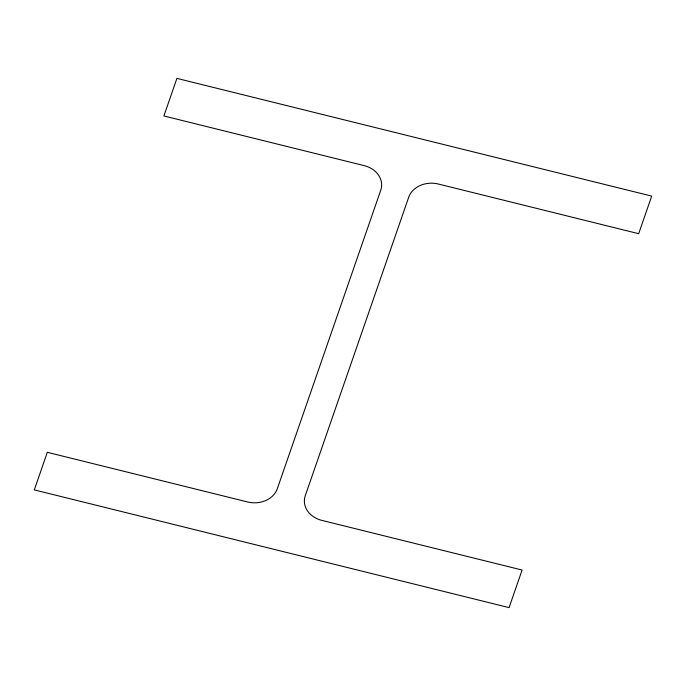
<?xml version="1.0" encoding="UTF-8"?>
<svg xmlns="http://www.w3.org/2000/svg" width="686" height="686" viewBox="0 0 686 686"><rect width="100%" height="100%" fill="white"/><g stroke="black" fill="none" stroke-linecap="round" stroke-linejoin="round"><path stroke-width="1.03" d="M47.325 452.306L34.3 489.89L509.081 607.625L522.106 570.04L321.837 520.382A24.053 19.817 2.4 0 1 305.287 495.661L408.693 197.276A24.053 19.817 2.4 0 1 438.397 184.028L638.675 233.694L651.7 196.11L176.919 78.376L163.894 115.96L364.163 165.618A24.053 19.817 2.4 0 1 380.713 190.339L277.307 488.724A24.053 19.817 2.4 0 1 247.603 501.972L47.325 452.306"/></g></svg>
